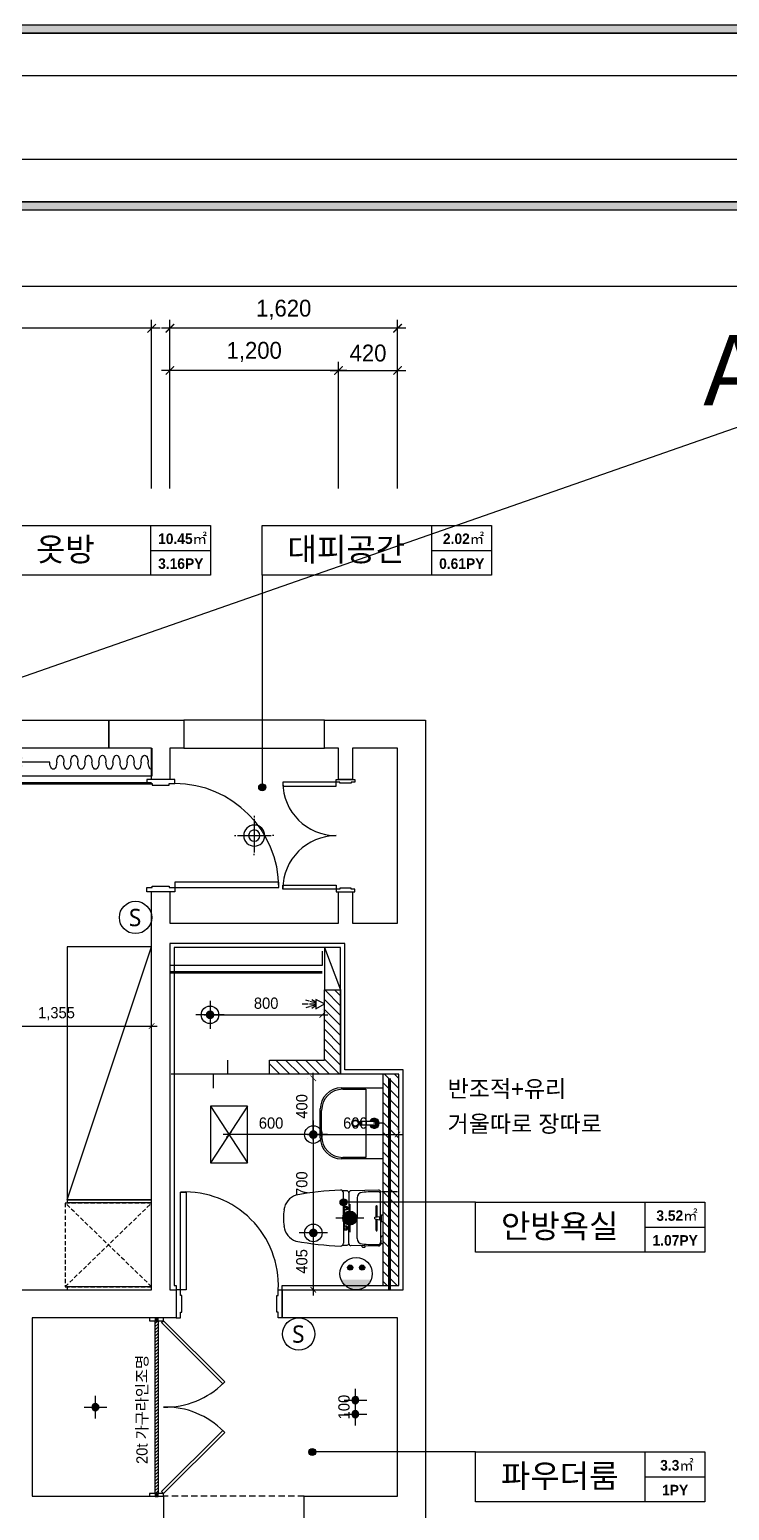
# Model space of a CAD drawing. Header units: millimetres. Extents: x 118028 to 193504, y 42792 to 96100.
# Drawn here: x 182413 to 187392, y 67467 to 78006 of the extents above; entities that cross this region are included whole.
import ezdxf
from ezdxf.enums import TextEntityAlignment as Align

# ---------------------------------------------------------------- set-up
doc = ezdxf.new("R2010")
doc.units = ezdxf.units.MM
doc.header["$LTSCALE"] = 30
doc.header["$PDMODE"] = 3
for name, pattern in [('DASHEDX2', [1.5, 1, -0.5]), ('HID', [2.3, 1.5, -0.8]), ('HIDDEN', [9.525, 6.35, -3.175])]:
    doc.linetypes.add(name, pattern=pattern)
doc.layers.get('DEFPOINTS').update_dxf_attribs({"color": 248})
for name, color, linetype in [('0-ELC TEXT', 7, 'Continuous'), ('01. F-소품', 3, 'Continuous'), ('03-TEXT', 3, 'Continuous'), ('03-WAL NEW', 3, 'Continuous'), ('06-FUR', 6, 'Continuous'), ('07-DIM WAL', 5, 'Continuous'), ('2CONTINUOUS', 2, 'Continuous'), ('3.기호.계단선', 30, 'Continuous'), ('_LIBR', 4, 'Continuous'), ('BATH', 5, 'Continuous'), ('C-WIN', 4, 'Continuous'), ('CEIL-DOOR', 6, 'Continuous'), ('CEIL-LIGHT', 7, 'Continuous'), ('CO-BATH', 6, 'Continuous'), ('CO-DO-FR', 7, 'Continuous'), ('CO-DOOR', 8, 'Continuous'), ('FIN', 2, 'Continuous'), ('FORM(YOURNAME)-1', 1, 'Continuous'), ('FORM(YOURNAME)-11', 1, 'Continuous'), ('HAT', 8, 'Continuous'), ('HL', 6, 'HIDDEN'), ('RC-LIGHT', 7, 'Continuous'), ('TOILET-1', 6, 'Continuous'), ('U-LANP', 6, 'Continuous'), ('설비', 140, 'Continuous'), ('욕실마감선', 4, 'Continuous')]:
    doc.layers.add(name, color=color, linetype=linetype)
doc.styles.add('HY 울릉도 L', font='')
doc.styles.add('YOURNAME', font='HY울릉도M.TTF')
doc.styles.add('넥슨고딕', font='NEXONLv1GothicBold.ttf')
doc.styles.add('코레일둥고', font='Korail_Round_Gothic_Medium.ttf')
doc.styles.get('HY 울릉도 L').set_extended_font_data('HY울릉도L')
doc.dimstyles.new('40', dxfattribs={"dimscale": 40, "dimtxt": 2, "dimasz": 1, "dimexe": 1, "dimexo": 1, "dimgap": 1, "dimtad": 1, "dimdec": 0, "dimrnd": 0.05, "dimdsep": 46, "dimlunit": 6, "dimtxsty": 'HY 울릉도 L', "dimblk": 'ARCHTICK', "dimcen": 2.5, "dimdle": 1, "dimclrd": 133, "dimclre": 133, "dimclrt": 30, "dimadec": 0, "dimazin": 0, "dimtfac": 1, "dimtdec": 0, "dimtix": 1, "dimtmove": 2, "dimatfit": 3, "dimldrblk": 'ARCHTICK', "dimfxl": 1, "dimlwd": -1, "dimlwe": -1, "dimarcsym": 0})
doc.dimstyles.new('60', dxfattribs={"dimscale": 60, "dimtxt": 2, "dimasz": 1, "dimexe": 1, "dimexo": 1, "dimgap": 1, "dimtad": 1, "dimdec": 0, "dimrnd": 0.05, "dimdsep": 46, "dimlunit": 6, "dimtxsty": 'HY 울릉도 L', "dimblk": 'ARCHTICK', "dimcen": 2.5, "dimdle": 1, "dimclrd": 133, "dimclre": 133, "dimclrt": 30, "dimadec": 0, "dimazin": 0, "dimtfac": 1, "dimtdec": 0, "dimtix": 1, "dimtmove": 2, "dimatfit": 3, "dimldrblk": 'ARCHTICK', "dimfxl": 1, "dimlwd": -1, "dimlwe": -1, "dimarcsym": 0})

# ---------------------------------------------------------------- blocks, each defined once
blk = doc.blocks.new('FORM-ELEVATION')
at = {"layer": 'FORM(YOURNAME)-11'}
h = blk.add_hatch(color=256, dxfattribs=at)
h.dxf.hatch_style = 1
h.paths.add_polyline_path([(-10309, 35708), (71691, 35708), (71691, 35508), (-10309, 35508)])
h.paths.add_polyline_path([(-10309, -21492), (71691, -21492), (71691, -21692), (-10309, -21692)])
at = {"layer": 'DEFPOINTS', "color": 158}
for points in [[(-10309, -21692), (71691, -21692), (71691, 35708), (-10309, 35708)], [(-8309, 33708), (61071, 33708), (61071, -19692), (-8309, -19692)]]:
    blk.add_lwpolyline(points, close=True, dxfattribs=at)
at = {"layer": 'FORM(YOURNAME)-11', "color": 250}
blk.add_lwpolyline([(-11309, -22692), (72691, -22692), (72691, 36708), (-11309, 36708)], close=True, dxfattribs=at)
at = {"layer": 'FORM(YOURNAME)-11'}
for points in [[(-10309, 35708), (71691, 35708), (71691, 35508), (-10309, 35508)], [(-10309, -21492), (71691, -21492), (71691, -21692), (-10309, -21692)]]:
    blk.add_lwpolyline(points, close=True, dxfattribs=at)
at = {"layer": 'FORM(YOURNAME)-11', "color": 3, "style": 'YOURNAME'}
for tag, height, p in [('1', 451, (71041, -1219)), ('2', 451, (71041, -1863)), ('3', 451, (71041, -3150)), ('4', 451, (71041, -5081)), ('5', 515, (71041, -7398)), ('6', 515, (71041, -9650)), ('7', 515, (71041, -11903)), ('8', 515, (71041, -14155)), ('9', 515, (71041, -16408)), ('10', 515, (66791, -18596)), ('11', 515, (71041, -18660)), ('12', 515, (66791, -20848)), ('13', 515, (71041, -20848))]:
    blk.add_attdef(tag, text='', height=height, dxfattribs=at).set_placement(p, align=Align.MIDDLE_RIGHT)
blk = doc.blocks.new('_ArchTick')
at = {"color": 0, "linetype": 'ByBlock', "const_width": 0.15}
blk.add_lwpolyline([(-0.5, -0.5), (0.5, 0.5)], dxfattribs=at)
blk = doc.blocks.new('*D230')
at = {"layer": '07-DIM WAL', "color": 133, "transparency": 16777216}
for p, q in [((185091, 75880), (183351, 75880)), ((183411, 74740), (183411, 75940)), ((185031, 74740), (185031, 75940))]:
    blk.add_line(p, q, dxfattribs=at)
at = {"layer": 'DEFPOINTS', "color": 0, "transparency": 16777216}
for p in [(183411, 75880), (183411, 74680), (185031, 74680)]:
    blk.add_point(p, dxfattribs=at)
at = {"layer": '07-DIM WAL', "color": 133, "transparency": 16777216, "xscale": 60, "yscale": 60, "zscale": 60, "rotation": 180}
blk.add_blockref('_ArchTick', (183411, 75880), dxfattribs=at)
at = {"layer": '07-DIM WAL', "color": 133, "transparency": 16777216, "xscale": 60, "yscale": 60, "zscale": 60}
blk.add_blockref('_ArchTick', (185031, 75880), dxfattribs=at)
at = {"layer": '07-DIM WAL', "color": 30, "transparency": 16777216, "insert": (184221, 76012), "char_height": 120, "attachment_point": 5, "style": 'HY 울릉도 L'}
blk.add_mtext('1,620', dxfattribs=at)
blk = doc.blocks.new('*D231')
at = {"layer": '07-DIM WAL', "color": 133, "transparency": 16777216}
for p, q in [((184551, 75580), (185091, 75580)), ((184611, 74740), (184611, 75640)), ((185031, 74740), (185031, 75640))]:
    blk.add_line(p, q, dxfattribs=at)
at = {"layer": 'DEFPOINTS', "color": 0, "transparency": 16777216}
for p in [(185031, 75580), (184611, 74680), (185031, 74680)]:
    blk.add_point(p, dxfattribs=at)
at = {"layer": '07-DIM WAL', "color": 133, "transparency": 16777216, "xscale": 60, "yscale": 60, "zscale": 60, "rotation": 180}
blk.add_blockref('_ArchTick', (184611, 75580), dxfattribs=at)
at = {"layer": '07-DIM WAL', "color": 133, "transparency": 16777216, "xscale": 60, "yscale": 60, "zscale": 60}
blk.add_blockref('_ArchTick', (185031, 75580), dxfattribs=at)
at = {"layer": '07-DIM WAL', "color": 30, "transparency": 16777216, "insert": (184821, 75703), "char_height": 120, "attachment_point": 5, "style": 'HY 울릉도 L'}
blk.add_mtext('420', dxfattribs=at)
blk = doc.blocks.new('*D232')
at = {"layer": '07-DIM WAL', "color": 133, "transparency": 16777216}
for p, q in [((184671, 75580), (183351, 75580)), ((183411, 74740), (183411, 75640)), ((184611, 74740), (184611, 75640))]:
    blk.add_line(p, q, dxfattribs=at)
at = {"layer": 'DEFPOINTS', "color": 0, "transparency": 16777216}
for p in [(183411, 75580), (183411, 74680), (184611, 74680)]:
    blk.add_point(p, dxfattribs=at)
at = {"layer": '07-DIM WAL', "color": 133, "transparency": 16777216, "xscale": 60, "yscale": 60, "zscale": 60, "rotation": 180}
blk.add_blockref('_ArchTick', (183411, 75580), dxfattribs=at)
at = {"layer": '07-DIM WAL', "color": 133, "transparency": 16777216, "xscale": 60, "yscale": 60, "zscale": 60}
blk.add_blockref('_ArchTick', (184611, 75580), dxfattribs=at)
at = {"layer": '07-DIM WAL', "color": 30, "transparency": 16777216, "insert": (184011, 75712), "char_height": 120, "attachment_point": 5, "style": 'HY 울릉도 L'}
blk.add_mtext('1,200', dxfattribs=at)
blk = doc.blocks.new('*D233')
at = {"layer": '07-DIM WAL', "color": 133, "transparency": 16777216}
for p, q in [((183341, 75880), (180511, 75880)), ((180571, 74740), (180571, 75940)), ((183281, 74740), (183281, 75940))]:
    blk.add_line(p, q, dxfattribs=at)
at = {"layer": 'DEFPOINTS', "color": 0, "transparency": 16777216}
for p in [(180571, 75880), (180571, 74680), (183281, 74680)]:
    blk.add_point(p, dxfattribs=at)
at = {"layer": '07-DIM WAL', "color": 133, "transparency": 16777216, "xscale": 60, "yscale": 60, "zscale": 60, "rotation": 180}
blk.add_blockref('_ArchTick', (180571, 75880), dxfattribs=at)
at = {"layer": '07-DIM WAL', "color": 133, "transparency": 16777216, "xscale": 60, "yscale": 60, "zscale": 60}
blk.add_blockref('_ArchTick', (183281, 75880), dxfattribs=at)
at = {"layer": '07-DIM WAL', "color": 30, "transparency": 16777216, "insert": (181926, 76012), "char_height": 120, "attachment_point": 5, "style": 'HY 울릉도 L'}
blk.add_mtext('2,710', dxfattribs=at)
blk = doc.blocks.new('FFSFDF')
at = {"layer": '01. F-소품'}
blk.add_hatch(color=8, dxfattribs=at).paths.add_polyline_path([(1567673, 1746751), (1567680, 1746744), (1567715, 1746779), (1567680, 1746815), (1567673, 1746808), (1567701, 1746779)])
at = {"layer": '01. F-소품', "color": 8}
for p, q in [((1567673, 1746808), (1567680, 1746815)), ((1567475, 1746779), (1567701, 1746779)), ((1567673, 1746751), (1567680, 1746744))]:
    blk.add_line(p, q, dxfattribs=at)
for points in [[(1567680, 1746815), (1567715, 1746779), (1567680, 1746744)], [(1567673, 1746808), (1567701, 1746779), (1567673, 1746751)]]:
    blk.add_lwpolyline(points, dxfattribs=at)
for centre, start_param, end_param in [((1566800, 1746779), 1.570796, 4.712389), ((1566900, 1746779), 1.570796, 4.712389), ((1567000, 1746779), 1.570796, 4.712389), ((1567100, 1746779), 1.570796, 4.712389), ((1567200, 1746779), 1.570796, 4.712389), ((1567300, 1746779), 1.570796, 4.712389), ((1567400, 1746779), 1.570796, 4.712389), ((1566750, 1746779), 6.283185, 7.853982), ((1566850, 1746779), 4.712389, 7.853982), ((1566950, 1746779), 4.712389, 7.853982), ((1567050, 1746779), 4.712389, 7.853982), ((1567150, 1746779), 4.712389, 7.853982), ((1567250, 1746779), 4.712389, 7.853982), ((1567350, 1746779), 4.712389, 7.853982), ((1567450, 1746779), 4.712389, 7.853982)]:
    blk.add_ellipse(centre, major_axis=(0, -50), ratio=0.5, start_param=start_param, end_param=end_param, dxfattribs=at)
blk = doc.blocks.new('1')
at = {"linetype": 'Continuous'}
h = blk.add_hatch(color=4, dxfattribs=at)
h.dxf.hatch_style = 1
edge = h.paths.add_edge_path()
edge.add_arc((11539653, -14273504), 37.5, 0, 360)
at = {"color": 1, "linetype": 'Continuous'}
for p, q in [((11539520, -14273504), (11539787, -14273504)), ((11539653, -14273637), (11539653, -14273370))]:
    blk.add_line(p, q, dxfattribs=at)
at = {"color": 4, "linetype": 'Continuous'}
for radius in [41.5, 37.5]:
    blk.add_circle((11539653, -14273504), radius, dxfattribs=at)
blk = doc.blocks.new('*D246')
at = {"layer": '07-DIM WAL', "color": 133, "transparency": 16777216}
for p, q in [((184731, 68112), (184731, 68292)), ((184771, 68252), (184771, 68252)), ((184771, 68152), (184771, 68152))]:
    blk.add_line(p, q, dxfattribs=at)
at = {"layer": 'DEFPOINTS', "color": 0, "transparency": 16777216}
for p in [(184731, 68252), (184731, 68252), (184731, 68152)]:
    blk.add_point(p, dxfattribs=at)
at = {"layer": '07-DIM WAL', "color": 133, "transparency": 16777216, "xscale": 40, "yscale": 40, "zscale": 40}
for p, rotation in [((184731, 68252), 270), ((184731, 68152), 90)]:
    blk.add_blockref('_ArchTick', p, dxfattribs=dict(at, rotation=rotation))
at = {"layer": '07-DIM WAL', "color": 30, "transparency": 16777216, "insert": (184650, 68202), "char_height": 80, "attachment_point": 5, "rotation": 90, "style": 'HY 울릉도 L'}
blk.add_mtext('100', dxfattribs=at)
blk = doc.blocks.new('hallogen')
h = blk.add_hatch(color=256)
h.dxf.hatch_style = 1
edge = h.paths.add_edge_path()
edge.add_arc((48592, 60854), 31.2, 0, 360, ccw=False)
at = {"color": 1, "linetype": 'Continuous'}
for p, q in [((48592, 60954), (48592, 60754)), ((48692, 60854), (48492, 60854))]:
    blk.add_line(p, q, dxfattribs=at)
at = {"color": 4, "linetype": 'Continuous'}
blk.add_circle((48592, 60854), 62.5, dxfattribs=at)
blk = doc.blocks.new('매입등')
at = {"layer": 'HAT', "color": 1}
for p, q in [((0, 140), (0, 130)), ((0, 120), (0, -120)), ((-140, 0), (-130, 0)), ((120, 0), (-120, 0)), ((140, 0), (130, 0)), ((-140, 0), (-130, 0)), ((0, -140), (0, -130))]:
    blk.add_line(p, q, dxfattribs=at)
blk.add_circle((0, 0), 40, dxfattribs=at)
at = {"layer": 'U-LANP'}
blk.add_circle((0, 0), 75, dxfattribs=at)
blk = doc.blocks.new('A$C59950440')
at = {"layer": 'CEIL-DOOR'}
blk.add_blockref('매입등', (140, 140), dxfattribs=at)
blk = doc.blocks.new('*D250')
at = {"layer": '07-DIM WAL', "color": 133, "transparency": 16777216}
for p, q in [((183696, 71034), (183696, 71034)), ((184496, 71034), (184496, 71034)), ((183656, 70994), (184536, 70994))]:
    blk.add_line(p, q, dxfattribs=at)
at = {"layer": 'DEFPOINTS', "color": 0, "transparency": 16777216}
for p in [(183696, 70994), (184496, 70994), (184496, 70994)]:
    blk.add_point(p, dxfattribs=at)
at = {"layer": '07-DIM WAL', "color": 133, "transparency": 16777216, "xscale": 40, "yscale": 40, "zscale": 40, "rotation": 180}
blk.add_blockref('_ArchTick', (183696, 70994), dxfattribs=at)
at = {"layer": '07-DIM WAL', "color": 133, "transparency": 16777216, "xscale": 40, "yscale": 40, "zscale": 40}
blk.add_blockref('_ArchTick', (184496, 70994), dxfattribs=at)
at = {"layer": '07-DIM WAL', "color": 30, "transparency": 16777216, "insert": (184096, 71076), "char_height": 80, "attachment_point": 5, "style": 'HY 울릉도 L'}
blk.add_mtext('800', dxfattribs=at)
blk = doc.blocks.new('*D251')
at = {"layer": '07-DIM WAL', "color": 133, "transparency": 16777216}
for p, q in [((184391, 70142), (185071, 70142)), ((184431, 70182), (184431, 70182)), ((185031, 70179), (185031, 70182))]:
    blk.add_line(p, q, dxfattribs=at)
at = {"layer": 'DEFPOINTS', "color": 0, "transparency": 16777216}
for p in [(184431, 70142), (185031, 70142), (185031, 70139)]:
    blk.add_point(p, dxfattribs=at)
at = {"layer": '07-DIM WAL', "color": 133, "transparency": 16777216, "xscale": 40, "yscale": 40, "zscale": 40, "rotation": 180}
blk.add_blockref('_ArchTick', (184431, 70142), dxfattribs=at)
at = {"layer": '07-DIM WAL', "color": 133, "transparency": 16777216, "xscale": 40, "yscale": 40, "zscale": 40}
blk.add_blockref('_ArchTick', (185031, 70142), dxfattribs=at)
at = {"layer": '07-DIM WAL', "color": 30, "transparency": 16777216, "insert": (184731, 70223), "char_height": 80, "attachment_point": 5, "style": 'HY 울릉도 L'}
blk.add_mtext('600', dxfattribs=at)
blk = doc.blocks.new('*D252')
at = {"layer": '07-DIM WAL', "color": 133, "transparency": 16777216}
for p, q in [((184391, 70542), (184391, 70542)), ((184431, 70102), (184431, 70582)), ((184391, 70142), (184391, 70142))]:
    blk.add_line(p, q, dxfattribs=at)
at = {"layer": 'DEFPOINTS', "color": 0, "transparency": 16777216}
for p in [(184431, 70542), (184431, 70542), (184431, 70142)]:
    blk.add_point(p, dxfattribs=at)
at = {"layer": '07-DIM WAL', "color": 133, "transparency": 16777216, "xscale": 40, "yscale": 40, "zscale": 40}
for p, rotation in [((184431, 70542), 90), ((184431, 70142), 270)]:
    blk.add_blockref('_ArchTick', p, dxfattribs=dict(at, rotation=rotation))
at = {"layer": '07-DIM WAL', "color": 30, "transparency": 16777216, "insert": (184350, 70342), "char_height": 80, "attachment_point": 5, "rotation": 90, "style": 'HY 울릉도 L'}
blk.add_mtext('400', dxfattribs=at)
blk = doc.blocks.new('*D253')
at = {"layer": '07-DIM WAL', "color": 133, "transparency": 16777216}
for p, q in [((184391, 70142), (184391, 70142)), ((184431, 70182), (184431, 69402)), ((184391, 69442), (184391, 69442))]:
    blk.add_line(p, q, dxfattribs=at)
at = {"layer": 'DEFPOINTS', "color": 0, "transparency": 16777216}
for p in [(184431, 70142), (184431, 69442), (184431, 69442)]:
    blk.add_point(p, dxfattribs=at)
at = {"layer": '07-DIM WAL', "color": 133, "transparency": 16777216, "xscale": 40, "yscale": 40, "zscale": 40}
for p, rotation in [((184431, 70142), 90), ((184431, 69442), 270)]:
    blk.add_blockref('_ArchTick', p, dxfattribs=dict(at, rotation=rotation))
at = {"layer": '07-DIM WAL', "color": 30, "transparency": 16777216, "insert": (184350, 69792), "char_height": 80, "attachment_point": 5, "rotation": 90, "style": 'HY 울릉도 L'}
blk.add_mtext('700', dxfattribs=at)
blk = doc.blocks.new('*D254')
at = {"layer": '07-DIM WAL', "color": 133, "transparency": 16777216}
for p, q in [((184431, 69482), (184431, 68997)), ((184391, 69442), (184391, 69442)), ((184391, 69037), (184391, 69037))]:
    blk.add_line(p, q, dxfattribs=at)
at = {"layer": 'DEFPOINTS', "color": 0, "transparency": 16777216}
for p in [(184431, 69442), (184431, 69037), (184431, 69037)]:
    blk.add_point(p, dxfattribs=at)
at = {"layer": '07-DIM WAL', "color": 133, "transparency": 16777216, "xscale": 40, "yscale": 40, "zscale": 40}
for p, rotation in [((184431, 69442), 90), ((184431, 69037), 270)]:
    blk.add_blockref('_ArchTick', p, dxfattribs=dict(at, rotation=rotation))
at = {"layer": '07-DIM WAL', "color": 30, "transparency": 16777216, "insert": (184350, 69239), "char_height": 80, "attachment_point": 5, "rotation": 90, "style": 'HY 울릉도 L'}
blk.add_mtext('405', dxfattribs=at)
blk = doc.blocks.new('*D271')
at = {"layer": '07-DIM WAL', "color": 133, "transparency": 16777216}
for p, q in [((184471, 70142), (183791, 70142)), ((183831, 70182), (183831, 70182)), ((184431, 70182), (184431, 70182))]:
    blk.add_line(p, q, dxfattribs=at)
at = {"layer": 'DEFPOINTS', "color": 0, "transparency": 16777216}
for p in [(183831, 70142), (183831, 70142), (184431, 70142)]:
    blk.add_point(p, dxfattribs=at)
at = {"layer": '07-DIM WAL', "color": 133, "transparency": 16777216, "xscale": 40, "yscale": 40, "zscale": 40, "rotation": 180}
blk.add_blockref('_ArchTick', (183831, 70142), dxfattribs=at)
at = {"layer": '07-DIM WAL', "color": 133, "transparency": 16777216, "xscale": 40, "yscale": 40, "zscale": 40}
blk.add_blockref('_ArchTick', (184431, 70142), dxfattribs=at)
at = {"layer": '07-DIM WAL', "color": 30, "transparency": 16777216, "insert": (184131, 70223), "char_height": 80, "attachment_point": 5, "style": 'HY 울릉도 L'}
blk.add_mtext('600', dxfattribs=at)
blk = doc.blocks.new('SW')
at = {"layer": '설비', "color": 140}
blk.add_circle((11533254, -14277699), 184, dxfattribs=at)
at = {"layer": '설비', "color": 140, "insert": (11533320, -14277601), "char_height": 197.14, "width": 314.33, "attachment_point": 3, "style": '코레일둥고'}
blk.add_mtext('{\\fMalgun Gothic|b0|i0|c129|p50;S}', dxfattribs=at)
blk = doc.blocks.new('egoo')
at = {"layer": '설비'}
h = blk.add_hatch(color=140, dxfattribs=at)
edge = h.paths.add_edge_path()
edge.add_arc((1015645, 443434), 22.3, 0, 360)
h = blk.add_hatch(color=140, dxfattribs=at)
edge = h.paths.add_edge_path()
edge.add_arc((1015748, 443434), 22.3, 0, 360)
h = blk.add_hatch(color=140, dxfattribs=at)
edge = h.paths.add_edge_path()
edge.add_line((1015826, 443329), (1015567, 443329))
edge.add_ellipse((1015696, 443381), major_axis=(99, 99), ratio=1, start_angle=156.9578, end_angle=293.0422)
at = {"layer": '설비', "color": 140}
for centre, radius in [((1015696, 443381), 140), ((1015645, 443434), 22.3), ((1015748, 443434), 22.3)]:
    blk.add_circle(centre, radius, dxfattribs=at)
blk = doc.blocks.new('*D304')
at = {"layer": '07-DIM WAL', "color": 133, "transparency": 16777216}
for p, q in [((181926, 70954), (181926, 70954)), ((183281, 70954), (183281, 70954)), ((181886, 70914), (183321, 70914))]:
    blk.add_line(p, q, dxfattribs=at)
at = {"layer": 'DEFPOINTS', "color": 0, "transparency": 16777216}
for p in [(181926, 70914), (183281, 70914), (183281, 70914)]:
    blk.add_point(p, dxfattribs=at)
at = {"layer": '07-DIM WAL', "color": 133, "transparency": 16777216, "xscale": 40, "yscale": 40, "zscale": 40, "rotation": 180}
blk.add_blockref('_ArchTick', (181926, 70914), dxfattribs=at)
at = {"layer": '07-DIM WAL', "color": 133, "transparency": 16777216, "xscale": 40, "yscale": 40, "zscale": 40}
blk.add_blockref('_ArchTick', (183281, 70914), dxfattribs=at)
at = {"layer": '07-DIM WAL', "color": 30, "transparency": 16777216, "insert": (182604, 71002), "char_height": 80, "attachment_point": 5, "style": 'HY 울릉도 L'}
blk.add_mtext('1,355', dxfattribs=at)
blk = doc.blocks.new('D-008')
at = {"layer": 'CO-DO-FR'}
for points in [[(0, 200), (0, 0), (30, 0), (30, 40), (40, 40), (40, 160), (30, 160), (30, 200), (0, 200)], [(1200, 200), (1200, 0), (1170, 0), (1170, 40), (1160, 40), (1160, 160), (1170, 160), (1170, 200), (1200, 200)]]:
    blk.add_lwpolyline(points, close=True, dxfattribs=at)
at = {"layer": 'CO-DOOR'}
for points in [[(70, 770), (70, 200), (30, 200), (30, 770)], [(1130, 770), (1130, 200), (1170, 200), (1170, 770)]]:
    blk.add_lwpolyline(points, close=True, dxfattribs=at)
for centre, start, end in [((30, 200), 0, 90), ((1170, 200), 90, 180)]:
    blk.add_arc(centre, 570, start, end, dxfattribs=at)
blk = doc.blocks.new('AC-8')
at = {"layer": 'BATH'}
for p, q in [((-51, 54), (0, 143)), ((45, 54), (-51, 54)), ((-25, 47), (-46, 12)), ((-14, 47), (-28, -8)), ((-2, 49), (-2, -11)), ((0, 143), (45, 54)), ((10, 47), (25, -8)), ((22, 47), (43, 12)), ((-31, -16), (-41, -49)), ((-2, -27), (-2, -89)), ((28, -16), (38, -49))]:
    blk.add_line(p, q, dxfattribs=at)
blk = doc.blocks.new('A$C1AC25B95')
at = {"layer": '욕실마감선', "color": 8}
for p, q in [((28, 72), (28, 75)), ((53, 74), (53, 75))]:
    blk.add_line(p, q, dxfattribs=at)
at = {"layer": 'TOILET-1', "linetype": 'Continuous', "xscale": 0.873786407766195, "yscale": 0.873786407766195, "zscale": 0.873786407766195, "rotation": 180}
blk.add_blockref('AC-8', (40, 125), dxfattribs=at)
blk = doc.blocks.new('D-002')
at = {"layer": 'CO-DO-FR'}
for points in [[(0, 200), (0, 0), (30, 0), (30, 40), (40, 40), (40, 160), (30, 160), (30, 200), (0, 200)], [(800, 200), (800, 0), (770, 0), (770, 40), (760, 40), (760, 160), (770, 160), (770, 200), (800, 200)]]:
    blk.add_lwpolyline(points, close=True, dxfattribs=at)
at = {"layer": 'CO-DOOR'}
blk.add_lwpolyline([(730, 940), (730, 200), (770, 200), (770, 940)], close=True, dxfattribs=at)
blk.add_arc((770, 200), 740, 90, 180, dxfattribs=at)
blk = doc.blocks.new('vusaudeh')
at = {"layer": '3.기호.계단선', "transparency": 33554687}
h = blk.add_hatch(color=256, dxfattribs=at)
h.dxf.hatch_style = 1
h.paths.add_polyline_path([(158941, 87967, 1), (158841, 87967, 1)])
at = {"layer": '2CONTINUOUS'}
for p, q in [((158811, 91312), (158711, 91312)), ((157611, 91089), (157481, 91089)), ((157611, 90289), (157481, 90289)), ((157481, 87457), (157481, 90289)), ((158856, 89922), (157611, 89922)), ((157611, 89922), (157611, 87457)), ((158856, 89022), (158856, 89922)), ((159271, 89022), (158856, 89022)), ((159271, 87457), (159271, 89022)), ((155746, 87457), (157481, 87457)), ((158411, 87257), (158411, 87457)), ((158411, 87457), (159271, 87457)), ((157656, 87257), (156631, 87257)), ((156631, 87257), (156631, 85987)), ((159231, 87257), (158411, 87257)), ((159231, 85987), (159231, 87257)), ((156631, 85987), (157566, 85987)), ((157566, 85987), (157566, 85787)), ((158566, 85787), (158566, 85987)), ((158566, 85987), (159231, 85987))]:
    blk.add_line(p, q, dxfattribs=at)
for points in [[(157481, 91089), (157481, 91312), (157176, 91312), (157176, 91512), (157711, 91512), (157711, 91312), (157611, 91312), (157611, 91089)], [(158711, 91312), (158711, 91512), (159431, 91512), (159431, 80948), (159231, 80948)], [(158911, 91312), (158911, 91089), (158811, 91089), (158811, 91312)], [(158911, 90067), (159231, 90067), (159231, 91312), (158911, 91312)], [(157611, 90289), (157611, 90067), (158811, 90067)], [(158811, 90067), (158811, 90289), (158911, 90289), (158911, 90067)], [(157611, 87457), (157656, 87457), (157656, 87257)]]:
    blk.add_lwpolyline(points, dxfattribs=at)
at = {"layer": '2CONTINUOUS', "color": 8, "linetype": 'HID'}
blk.add_lwpolyline([(158566, 85987), (157566, 85987)], dxfattribs=at)
at = {"layer": '3.기호.계단선'}
for p, q in [((158891, 88067), (158891, 87867)), ((158991, 87967), (158791, 87967))]:
    blk.add_line(p, q, dxfattribs=at)
blk.add_circle((158891, 87967), 50, dxfattribs=at)
at = {"layer": 'C-WIN'}
for points in [[(155076, 91512), (157176, 91512), (157176, 91312), (155076, 91312)], [(157711, 91312), (158711, 91312), (158711, 91512), (157711, 91512)]]:
    blk.add_lwpolyline(points, close=True, dxfattribs=at)
at = {"layer": 'CO-DO-FR'}
for points in [[(157656, 87457), (157656, 87257), (157686, 87257), (157686, 87297), (157696, 87297), (157696, 87417), (157686, 87417), (157686, 87457), (157656, 87457)], [(158411, 87457), (158411, 87257), (158381, 87257), (158381, 87297), (158371, 87297), (158371, 87417), (158381, 87417), (158381, 87457), (158411, 87457)]]:
    blk.add_lwpolyline(points, close=True, dxfattribs=at)
at = {"layer": 'CO-DOOR'}
blk.add_lwpolyline([(157726, 88152), (157726, 87457), (157686, 87457), (157686, 88152)], close=True, dxfattribs=at)
blk.add_arc((157717, 87487), 666, 357.4019, 92.5981, dxfattribs=at)
at = {"layer": 'CO-DOOR', "rotation": 270}
blk.add_blockref('D-002', (157446, 91089), dxfattribs=at)
blk = doc.blocks.new('cjswjdeh2')
at = {"layer": '03-WAL NEW'}
h = blk.add_hatch(dxfattribs=at)
h.set_pattern_fill('_USER', color=256, scale=50, angle=135, pattern_type=0)
h.set_pattern_definition([(135, (316278.765, -140143.83), (-35.355339, -35.355339), [])])
h.paths.add_polyline_path([(218629, 70572), (218123, 70572), (218123, 70672), (218514, 70672), (218514, 71172), (218629, 71172)])
h = blk.add_hatch(dxfattribs=at)
h.set_pattern_fill('_USER', color=8, scale=50, angle=135, pattern_type=0)
h.set_pattern_definition([(135, (306676.83, -141888.83), (-35.355339, -35.355339), [])])
h.paths.add_polyline_path([(219044, 69067), (219044, 69660), (218929, 69660), (218929, 69067)])
h.paths.add_polyline_path([(219044, 69660), (219044, 70572), (218929, 70572), (218929, 69660)])
at = {"color": 8}
for p, q in [((218123, 70572), (217423, 70572)), ((218929, 70222), (218864, 70222))]:
    blk.add_line(p, q, dxfattribs=at)
blk.add_lwpolyline([(217823, 70672), (217823, 70572), (217723, 70572), (217723, 70472)], dxfattribs=at)
at = {"layer": '03-WAL NEW'}
blk.add_lwpolyline([(218629, 70572), (218123, 70572), (218123, 70672), (218514, 70672), (218514, 71172), (218629, 71172), (218629, 70572)], dxfattribs=at)
blk.add_lwpolyline([(218929, 70572), (218929, 69067), (219044, 69067), (219044, 70572)], close=True, dxfattribs=at)
at = {"layer": '06-FUR', "color": 8}
for p, q in [((216684, 69677), (217284, 71477)), ((218514, 71472), (218629, 71172))]:
    blk.add_line(p, q, dxfattribs=at)
at = {"layer": '06-FUR', "color": 8, "linetype": 'DASHEDX2'}
for p, q in [((217284, 69059), (216669, 69654)), ((216669, 69059), (217284, 69654))]:
    blk.add_line(p, q, dxfattribs=at)
at = {"layer": '06-FUR', "color": 8}
for points in [[(217284, 69677), (217284, 71477), (216684, 71477), (216684, 69677)], [(218514, 71172), (218629, 71172), (218629, 71472), (218514, 71472)], [(216684, 69657), (217284, 69657), (217284, 69677), (216684, 69677)], [(216684, 69037), (217284, 69037), (217284, 69057), (216684, 69057)], [(217269, 68817), (217369, 68817), (217369, 68837), (217269, 68837)], [(217269, 67567), (217369, 67567), (217369, 67587), (217269, 67587)]]:
    blk.add_lwpolyline(points, close=True, dxfattribs=at)
at = {"layer": '06-FUR', "color": 8, "linetype": 'DASHEDX2'}
blk.add_lwpolyline([(217284, 69059), (217284, 69654), (216669, 69654), (216669, 69059)], close=True, dxfattribs=at)
at = {"layer": '06-FUR', "color": 8}
for points in [[(217369, 68817), (217804, 68382), (217790, 68368), (217355, 68803), (217369, 68817)], [(217369, 67587), (217804, 68022), (217790, 68036), (217355, 67601), (217369, 67587)]]:
    blk.add_lwpolyline(points, dxfattribs=at)
for centre, start, end in [((217384, 68781), 268.5553, 315.4945), ((217384, 67623), 44.5055, 91.4447)]:
    blk.add_arc(centre, 579, start, end, dxfattribs=at)
at = {"layer": '_LIBR', "color": 8}
for p, q in [((217459, 69067), (217459, 69037)), ((218214, 69037), (218214, 69067))]:
    blk.add_line(p, q, dxfattribs=at)
blk.add_lwpolyline([(218214, 69067), (219044, 69067), (219044, 70572), (218629, 70572), (218629, 71472), (217444, 71472), (217444, 69067), (217459, 69067)], dxfattribs=at)
at = {"layer": 'CO-BATH', "color": 8}
for p, q in [((218634, 70474), (218929, 70474)), ((218644, 70464), (218809, 70464)), ((218809, 70464), (218809, 69979)), ((218929, 70474), (218929, 69969)), ((218484, 70119), (218484, 70324)), ((218494, 70129), (218494, 70314)), ((218769, 70207), (218769, 70236)), ((218774, 70236), (218769, 70236)), ((218774, 70207), (218769, 70207)), ((218774, 70207), (218774, 70236)), ((218779, 70235), (218774, 70235)), ((218779, 70208), (218774, 70208)), ((218779, 70208), (218779, 70235)), ((218869, 70234), (218779, 70234)), ((218869, 70209), (218779, 70209)), ((218809, 69979), (218644, 69979)), ((218929, 69969), (218634, 69969))]:
    blk.add_line(p, q, dxfattribs=at)
for radius in [25, 20]:
    blk.add_circle((218734, 70222), radius, dxfattribs=at)
for centre, radius, start, end in [((218634, 70324), 150, 90, 180), ((218644, 70314), 150, 90, 180), ((218869, 70222), 35, 200.9249, 159.0752), ((218869, 70222), 30, 204.6243, 155.3757), ((218869, 70222), 25, 210, 150), ((218869, 70222), 18, 223.983, 136.0171), ((218869, 70222), 12.5, 270, 90), ((218634, 70119), 150, 180, 270), ((218644, 70129), 150, 180, 270)]:
    blk.add_arc(centre, radius, start, end, dxfattribs=at)
at = {"layer": 'FIN', "color": 8}
for p, q in [((218649, 69547), (218649, 69726)), ((218688, 69727), (218688, 69547)), ((218746, 69692), (218746, 69547)), ((218913, 69555), (218913, 69719)), ((218649, 69547), (218649, 69368)), ((218688, 69366), (218688, 69547)), ((218746, 69402), (218746, 69547)), ((218913, 69539), (218913, 69374)), ((218914, 69391), (218914, 69404)), ((218914, 69391), (218914, 69379))]:
    blk.add_line(p, q, dxfattribs=at)
for points in [[(218688, 69727, 0.371724), (218673, 69742, 0.003515), (218642, 69741, 0.320541)], [(218913, 69719), (218913, 69732, 0.421209), (218898, 69747), (218703, 69742, 0.001659)], [(218688, 69366, -0.371724), (218673, 69352, -0.003515), (218642, 69353, -0.320541)], [(218913, 69374), (218913, 69362, -0.421209), (218898, 69347), (218703, 69351, -0.001659)]]:
    blk.add_lwpolyline(points, format="xyb", dxfattribs=at)
for centre, radius, start, end in [((218351, 69591), 126, 108.2964, 173.4241), ((218718, 67542), 2206, 92.3333, 100.6081), ((218629, 69726), 20, 0, 92.3333), ((218703, 69727), 15, 91.3651, 180), ((218786, 69690), 40, 95.9437, 177.5129), ((218885, 68735), 1000, 89.3116, 95.9437), ((218897, 69719), 16, 0, 89.3116), ((218628, 69547), 406, 171.6993, 180), ((218628, 69547), 406, 180, 188.3007), ((218351, 69503), 126, 186.5759, 251.7036), ((218718, 71552), 2206, 259.3919, 267.6667), ((218629, 69368), 20, 267.6667, 0), ((218703, 69366), 15, 180, 268.6349), ((218786, 69403), 40, 182.4871, 264.0563), ((218885, 70358), 1000, 264.0563, 270.6884), ((218897, 69374), 16, 270.6884, 0), ((218929, 69404), 15, 90, 180), ((218929, 69379), 15, 180, 270)]:
    blk.add_arc(centre, radius, start, end, dxfattribs=at)
at = {"layer": 'HL', "color": 8, "linetype": 'Continuous'}
for p, q in [((218656, 69547), (218656, 69593)), ((218873, 69553), (218908, 69558)), ((218881, 69554), (218881, 69633)), ((218888, 69555), (218888, 69633)), ((218908, 69558), (218915, 69554)), ((218908, 69535), (218908, 69558)), ((218915, 69554), (218919, 69559)), ((218919, 69571), (218929, 69571)), ((218919, 69523), (218919, 69571)), ((218656, 69547), (218656, 69500)), ((218873, 69541), (218873, 69553)), ((218873, 69541), (218908, 69535)), ((218881, 69460), (218881, 69539)), ((218888, 69460), (218888, 69538)), ((218908, 69535), (218915, 69540)), ((218915, 69540), (218915, 69554)), ((218915, 69540), (218919, 69534)), ((218919, 69523), (218929, 69523)), ((218783, 69342), (218783, 69350)), ((218803, 69342), (218803, 69349)), ((218799, 69338), (218787, 69338))]:
    blk.add_line(p, q, dxfattribs=at)
for points in [[(218649, 69629), (218673, 69629, -0.414214), (218677, 69625), (218677, 69609, -0.414214), (218673, 69605), (218657, 69605), (218649, 69605)], [(218657, 69605), (218657, 69595, -0.414214), (218655, 69593), (218649, 69593)], [(218657, 69489), (218657, 69498, 0.414214), (218655, 69500), (218649, 69500)], [(218649, 69464), (218673, 69464, 0.414214), (218677, 69468), (218677, 69485, 0.414214), (218673, 69489), (218657, 69489), (218649, 69489)]]:
    blk.add_lwpolyline(points, format="xyb", dxfattribs=at)
for centre in [(218663, 69617), (218663, 69477)]:
    blk.add_circle(centre, 8, dxfattribs=at)
for centre, radius, start, end in [((218885, 69633), 3.5, 0, 180), ((218885, 69460), 3.5, 180, 0), ((218787, 69342), 4, 180, 270), ((218799, 69342), 4, 270, 0)]:
    blk.add_arc(centre, radius, start, end, dxfattribs=at)
blk.add_blockref('vusaudeh', (59803, -18420))
at = {"layer": '06-FUR', "color": 8, "xscale": -0.7874015748031495, "yscale": 0.7874015748031495, "zscale": 0.7874015748031495, "rotation": 89.99999999999986}
blk.add_blockref('A$C1AC25B95', (218514, 71103), dxfattribs=at)
at = {"layer": 'CO-DOOR', "color": 8, "xscale": 0.6666666666666666, "yscale": 0.6666666666666666, "zscale": 0.6666666666666666, "rotation": 90}
blk.add_blockref('D-008', (218731, 71869), dxfattribs=at)

msp = doc.modelspace()

# ---------------------------------------------------------------- hatches: boundary and pattern name
at = {"layer": '0-ELC TEXT'}
h = msp.add_hatch(color=256, dxfattribs=at)
h.dxf.hatch_style = 1
edge = h.paths.add_edge_path()
edge.add_arc((184067.8, 72613.5), 25, -180, 180, ccw=False)
h = msp.add_hatch(color=256, dxfattribs=at)
h.dxf.hatch_style = 1
edge = h.paths.add_edge_path()
edge.add_arc((184646.6, 69659.5), 25, -270, 90, ccw=False)
h = msp.add_hatch(color=256, dxfattribs=at)
h.dxf.hatch_style = 1
edge = h.paths.add_edge_path()
edge.add_arc((184424.1, 67882.4), 25, -270, 90, ccw=False)
at = {"layer": 'CEIL-LIGHT'}
h = msp.add_hatch(color=140, dxfattribs=at)
h.dxf.hatch_style = 1
h.paths.add_polyline_path([(183306.4, 68816.8), (183326.4, 68816.8), (183326.4, 68836.8), (183306.4, 68836.8)])
h = msp.add_hatch(dxfattribs=at)
h.set_pattern_fill('ANSI31', color=140, scale=5)
h.set_pattern_definition([(45, (0, -18420), (-11.2253202, 11.2253202), [])])
h.paths.add_polyline_path([(183306.4, 68816.8), (183326.4, 68816.8), (183326.4, 67586.8), (183306.4, 67586.8)])
h = msp.add_hatch(color=140, dxfattribs=at)
h.dxf.hatch_style = 1
h.paths.add_polyline_path([(183306.4, 67566.8), (183326.4, 67566.8), (183326.4, 67586.8), (183306.4, 67586.8)])

# ---------------------------------------------------------------- linework, layer by layer
at = {"layer": '0-ELC TEXT'}
for p, q in [((183275.4, 74122.5), (183275.4, 74476.3)), ((185275, 74122.5), (185275, 74476.3)), ((183275.4, 74299.4), (183700.1, 74299.4)), ((185275, 74299.4), (185699.6, 74299.4)), ((184067.8, 74122.5), (184067.8, 72613.5)), ((185586.4, 69659.5), (184646.6, 69659.5)), ((186793.6, 69305.7), (186793.6, 69659.5)), ((186793.6, 69482.6), (187218.3, 69482.6)), ((185586.4, 67882.4), (184424.1, 67882.4)), ((186793.6, 67528.6), (186793.6, 67882.4)), ((186793.6, 67705.5), (187218.3, 67705.5))]:
    msp.add_line(p, q, dxfattribs=at)
for points in [[(182068.2, 74476.3), (183700.1, 74476.3), (183700.1, 74122.5), (182068.2, 74122.5)], [(184067.8, 74476.3), (185699.6, 74476.3), (185699.6, 74122.5), (184067.8, 74122.5)], [(185586.4, 69659.5), (187218.3, 69659.5), (187218.3, 69305.7), (185586.4, 69305.7)], [(185586.4, 67882.4), (187218.3, 67882.4), (187218.3, 67528.6), (185586.4, 67528.6)]]:
    msp.add_lwpolyline(points, close=True, dxfattribs=at)
for centre in [(184067.8, 72613.5), (184646.6, 69659.5), (184424.1, 67882.4)]:
    msp.add_circle(centre, 25, dxfattribs=at)
at = {"layer": '03-WAL NEW'}
msp.add_line((184916.4, 69736.8), (185031.4, 69736.8), dxfattribs=at)
at = {"layer": '07-DIM WAL'}
msp.add_line((192904.4, 77080.3), (141904.4, 59260.3), dxfattribs=at)
at = {"layer": '3.기호.계단선'}
for p, q in [((183698.9, 70344.3), (183963.9, 69939.3)), ((183963.9, 70344.3), (183698.9, 69939.3))]:
    msp.add_line(p, q, dxfattribs=at)
msp.add_lwpolyline([(183698.9, 70344.3), (183698.9, 69939.3), (183963.9, 69939.3), (183963.9, 70344.3)], close=True, dxfattribs=at)
at = {"layer": 'CEIL-LIGHT'}
for points in [[(183281.4, 72891.8), (183281.4, 72691.8), (180571.4, 72691.8)], [(183411.4, 71446.8), (183411.4, 71346.8), (184496.4, 71346.8), (184496.4, 71446.8)]]:
    msp.add_lwpolyline(points, dxfattribs=at)
at = {"layer": 'CEIL-LIGHT', "color": 10, "linetype": 'HIDDEN', "const_width": 20}
for points in [[(180571.4, 72641.8), (183281.4, 72641.8)], [(183411.4, 71296.8), (184496.4, 71296.8)], [(184973.9, 70541.8), (184973.9, 69036.8)]]:
    msp.add_lwpolyline(points, dxfattribs=at)
at = {"layer": 'CEIL-LIGHT', "color": 140}
for points in [[(183306.4, 68816.8), (183326.4, 68816.8), (183326.4, 68836.8), (183306.4, 68836.8)], [(183306.4, 68816.8), (183326.4, 68816.8), (183326.4, 67586.8), (183306.4, 67586.8)], [(183306.4, 67566.8), (183326.4, 67566.8), (183326.4, 67586.8), (183306.4, 67586.8)]]:
    msp.add_lwpolyline(points, close=True, dxfattribs=at)

# ---------------------------------------------------------------- block references
msp.add_blockref('cjswjdeh2', (-34003.1, 0))
at = {"color": 0, "xscale": -1}
msp.add_blockref('FFSFDF', (1750031.1, -1673987.6), dxfattribs=at)
at = {"layer": 'FORM(YOURNAME)-1', "xscale": 0.3, "yscale": 0.3, "zscale": 0.3}
for p in [(171097, 84487.8), (171097, 66067.8)]:
    msp.add_blockref('FORM-ELEVATION', p, dxfattribs=at)
at = {"layer": 'RC-LIGHT', "xscale": -1}
msp.add_blockref('A$C59950440', (184151.4, 72129.3), dxfattribs=at)
at = {"layer": 'RC-LIGHT'}
for p in [(135104.7, 10140), (135839.7, 9287.5), (135839.7, 8587.5)]:
    msp.add_blockref('hallogen', p, dxfattribs=at)
at = {"layer": 'RC-LIGHT', "xscale": -0.6024096385271789, "yscale": 0.6024096385271789, "zscale": 0.6024096385271789, "rotation": 270}
for p in [(8783227.6, -6883346.7), (8781377.6, -6883396.7), (8783227.6, -6883446.7)]:
    msp.add_blockref('1', p, dxfattribs=at)
at = {"layer": '설비', "color": 140}
for name, p, xscale, yscale, zscale in [('SW', (-7025117.4, 8995248.5), 0.625, 0.625, 0.625), ('egoo', (-649585.5, -295054.4), 0.8214285869294655, 0.8214285869294655, 0.8214285869294655), ('SW', (-7023955.9, 8992284), 0.625, 0.625, 0.625)]:
    msp.add_blockref(name, p, dxfattribs=dict(at, xscale=xscale, yscale=yscale, zscale=zscale))

# ---------------------------------------------------------------- texts
at = {"layer": '0-ELC TEXT', "style": '코레일둥고'}
for s, p in [('반조적+유리', (185387.1, 70408)), ('거울따로 장따로', (185387.1, 70158.3))]:
    msp.add_text(s, height=120, dxfattribs=at).set_placement(p)
at = {"layer": '0-ELC TEXT', "color": 7, "linetype": 'DASHEDX2', "style": '코레일둥고'}
msp.add_text('20t 가구라인조명', height=80, rotation=90, dxfattribs=at).set_placement((183252.1, 67797.1))
at = {"layer": '03-TEXT'}
for s, height, style, p in [('ALT_2', 500, '코레일둥고', (188170.9, 75331.8)), ('옷방', 166.67, '코레일둥고', (182666.9, 74222.8)), ('10.45㎡', 75, '넥슨고딕', (183501.1, 74344.5)), ('대피공간', 166.67, '코레일둥고', (184666.4, 74222.8)), ('2.02㎡', 75, '넥슨고딕', (185500.6, 74344.5)), ('3.16PY', 75, '넥슨고딕', (183488.3, 74167.6)), ('0.61PY', 75, '넥슨고딕', (185487.8, 74167.6)), ('안방욕실', 166.67, '코레일둥고', (186185.1, 69406.1)), ('3.52㎡', 75, '넥슨고딕', (187019.3, 69527.7)), ('1.07PY', 75, '넥슨고딕', (187006.5, 69350.8)), ('파우더룸', 166.67, '코레일둥고', (186185.1, 67629)), ('3.3㎡', 75, '넥슨고딕', (187019.3, 67750.6)), ('1PY', 75, '넥슨고딕', (187006.5, 67573.7))]:
    msp.add_text(s, height=height, dxfattribs=dict(at, style=style)).set_placement(p, align=Align.CENTER)

# ---------------------------------------------------------------- dimensions: what is measured, and where the dimension line sits
at = {"layer": '07-DIM WAL'}
for base, p1, p2, dimstyle, picture, middle in [((180571.4, 75880.3), (183281.4, 74680.3), (180571.4, 74680.3), '60', '*D233', (181926.4, 76012.2)), ((183411.4, 75880.3), (185031.4, 74680.3), (183411.4, 74680.3), '60', '*D230', (184221.4, 76012.2)), ((183411.4, 75580.3), (184611.4, 74680.3), (183411.4, 74680.3), '60', '*D232', (184011.4, 75712.2)), ((185031.4, 75580.3), (184611.4, 74680.3), (185031.4, 74680.3), '60', '*D231', (184821.4, 75702.8)), ((183281.4, 70914.3), (181926.4, 70914.3), (183281.4, 70914.3), '40', '*D304', (182603.9, 71002.3)), ((184496.4, 70994.3), (183696.4, 70994.3), (184496.4, 70994.3), '40', '*D250', (184096.4, 71076)), ((183831.4, 70141.8), (184431.4, 70141.8), (183831.4, 70141.8), '40', '*D271', (184131.4, 70223.5)), ((185031.4, 70141.8), (184431.4, 70141.8), (185031.4, 70139.3), '40', '*D251', (184731.4, 70223.5))]:
    dim = msp.add_linear_dim(base=base, p1=p1, p2=p2, dimstyle=dimstyle, dxfattribs=at)
    dim.commit()
    dim.dimension.update_dxf_attribs({"geometry": picture, "text_midpoint": middle})
for base, p1, p2, angle, picture, middle in [((184431.4, 70541.8), (184431.4, 70141.8), (184431.4, 70541.8), 90, '*D252', (184349.7, 70341.8)), ((184431.4, 69441.8), (184431.4, 70141.8), (184431.4, 69441.8), 90, '*D253', (184349.7, 69791.8)), ((184431.4, 69036.8), (184431.4, 69441.8), (184431.4, 69036.8), 90, '*D254', (184349.6, 69239.3)), ((184731.4, 68251.8), (184731.4, 68151.8), (184731.4, 68251.8), 270, '*D246', (184649.7, 68201.8))]:
    dim = msp.add_linear_dim(base=base, p1=p1, p2=p2, angle=angle, dimstyle='40', dxfattribs=at)
    dim.commit()
    dim.dimension.update_dxf_attribs({"geometry": picture, "text_midpoint": middle})

doc.saveas('drawing.dxf')
